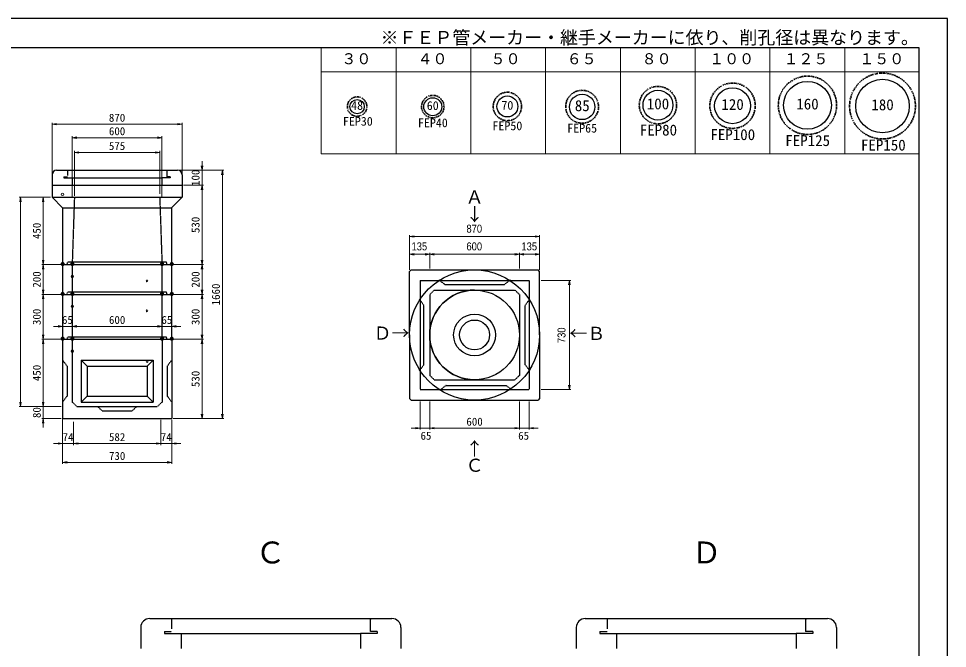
# Model space of a CAD drawing. Units: millimetres, scale not verified. Extents: x -297 to 298, y -210 to 211.
# Drawn here: x -12.7 to 297.9, y 0 to 210.5 of the extents above; entities that cross this region are included whole.
import ezdxf
from ezdxf.enums import TextEntityAlignment as Align

# ---------------------------------------------------------------- set-up
doc = ezdxf.new("R2010")
doc.units = ezdxf.units.MM
for name, pattern in [('DASHED', [7.5, 6, -1.5]), ('USER1', [12.95, 6.35, -3.175, 0.25, -3.175]), ('USER2', [4.7625, 3.175, -1.5875])]:
    doc.linetypes.add(name, pattern=pattern)
doc.layers.add('0-0', color=7, linetype='Continuous')
for name, color, linetype, lineweight in [('0-1_0', 9, 'Continuous', 25), ('0-2_dims', 7, 'Continuous', 18), ('0-3_pen1実線', 4, 'Continuous', 13), ('0-4_pen2実線', 3, 'Continuous', 13), ('0-5_pen3実線', 7, 'Continuous', 25), ('0-6_pen4実線', 7, 'Continuous', 25), ('0-7_pen2破線', 3, 'USER2', 25), ('0-8_鉄筋', 7, 'Continuous', 13)]:
    doc.layers.add(name, color=color, linetype=linetype, lineweight=lineweight)
doc.styles.add('ＭＳ ゴシック', font='')
doc.styles.add('ＭＳ Ｐゴシック', font='')
doc.styles.get('ＭＳ ゴシック').set_extended_font_data('MS Gothic')
doc.styles.get('ＭＳ Ｐゴシック').set_extended_font_data('MS PGothic')

# ---------------------------------------------------------------- blocks, each defined once
blk = doc.blocks.new('部分図 1')
at = {"layer": '0-1_0'}
blk.add_lwpolyline([(0.1, 0.3), (11898.1, 0.3), (11898.1, 8410.3), (0.1, 8410.3)], close=True, dxfattribs=at)
at = {"layer": '0-2_dims'}
for p, q in [((7709.94, 7506.5), (7709.94, 8215.2)), ((8211.94, 7506.5), (8211.94, 8215.2)), ((8710.94, 7506.5), (8710.94, 8215.2)), ((9210.94, 7506.5), (9210.94, 8215.2)), ((9710.94, 7506.5), (9710.94, 8215.2)), ((10209.94, 7506.5), (10209.94, 8215.2)), ((10710.94, 7506.5), (10710.94, 8215.2)), ((11211.94, 7506.5), (11211.94, 8215.2)), ((11708.94, 7506.5), (11708.94, 8215.2)), ((7709.94, 8055.3), (11708.94, 8055.3)), ((6912.5, 7396), (6912.5, 7456)), ((11708.94, 7506.5), (7709.94, 7506.5)), ((6759.5, 7396), (6922.5, 7396)), ((6769.5, 7396), (7058.5, 7396)), ((6912.5, 7396), (6912.5, 7296)), ((7048.5, 7396), (7048.5, 5736)), ((6789.5, 7296), (6922.5, 7296)), ((6789.5, 7296), (6922.5, 7296)), ((6912.5, 7296), (6912.5, 7236)), ((6912.5, 7296), (6912.5, 6766)), ((5889.5, 7216), (5688.5, 7216)), ((5698.5, 7216), (5698.5, 5816)), ((5899.5, 7216), (5840.5, 7216)), ((5850.5, 7216), (5850.5, 6766)), ((5969.5, 6766), (5840.5, 6766)), ((5969.5, 6766), (5840.5, 6766)), ((5850.5, 6766), (5850.5, 6566)), ((6719.5, 6766), (6922.5, 6766)), ((6719.5, 6766), (6922.5, 6766)), ((6912.5, 6766), (6912.5, 6566)), ((5969.5, 6566), (5840.5, 6566)), ((5969.5, 6566), (5840.5, 6566)), ((5850.5, 6566), (5850.5, 6266)), ((6719.5, 6566), (6922.5, 6566)), ((6719.5, 6566), (6922.5, 6566)), ((6912.5, 6566), (6912.5, 6266)), ((5980, 6352.25), (5920, 6352.25)), ((5980, 6276.7), (5980, 6362.25)), ((5980, 6352.25), (6045, 6352.25)), ((6045, 6276.7), (6045, 6362.25)), ((6045, 6276.7), (6045, 6362.25)), ((6045, 6352.25), (6105, 6352.25)), ((6045, 6352.25), (6645, 6352.25)), ((6645, 6352.25), (6585, 6352.25)), ((6645, 6276.7), (6645, 6362.25)), ((6645, 6276.7), (6645, 6362.25)), ((6645, 6352.25), (6710, 6352.25)), ((6710, 6280.45), (6710, 6362.25)), ((6710, 6352.25), (6770, 6352.25)), ((5969.5, 6266), (5840.5, 6266)), ((5969.5, 6266), (5840.5, 6266)), ((5850.5, 6266), (5850.5, 5816)), ((6719.5, 6266), (6922.5, 6266)), ((6729.5, 6266), (6922.5, 6266)), ((6912.5, 6266), (6912.5, 5736)), ((5850.5, 5816), (5850.5, 5876)), ((8370.63, 5849.97), (8370.63, 5661.97)), ((8435.63, 5849.97), (8435.63, 5661.97)), ((8435.63, 5849.97), (8435.63, 5661.97)), ((9035.63, 5849.97), (9035.63, 5661.97)), ((9035.63, 5849.97), (9035.63, 5661.97)), ((9100.63, 5849.97), (9100.63, 5661.97)), ((5969.5, 5816), (5688.5, 5816)), ((5969.5, 5816), (5840.5, 5816)), ((5969.5, 5816), (5840.5, 5816)), ((5850.5, 5816), (5850.5, 5736)), ((5969.5, 5736), (5840.5, 5736)), ((5850.5, 5736), (5850.5, 5676)), ((5980, 5734.96), (5980, 5559)), ((5980, 5726.7), (5980, 5433)), ((6636.2, 5726.7), (6636.2, 5559)), ((6710, 5726.7), (6710, 5559)), ((6710, 5726.7), (6710, 5433)), ((6719.5, 5736), (6922.5, 5736)), ((6729.5, 5736), (7058.5, 5736)), ((6053.5, 5714), (6053.5, 5559)), ((6053.5, 5714), (6053.5, 5559)), ((6636.2, 5714), (6636.2, 5559)), ((8370.63, 5671.97), (8310.63, 5671.97)), ((8370.63, 5671.97), (8435.63, 5671.97)), ((8435.63, 5671.97), (8495.63, 5671.97)), ((8435.63, 5671.97), (9035.63, 5671.97)), ((9035.63, 5671.97), (8975.63, 5671.97)), ((9035.63, 5671.97), (9100.63, 5671.97)), ((9100.63, 5671.97), (9160.63, 5671.97)), ((5980, 5569), (5920, 5569)), ((5980, 5569), (6053.5, 5569)), ((6053.5, 5569), (6113.5, 5569)), ((6053.5, 5569), (6636.2, 5569)), ((6636.2, 5569), (6576.2, 5569)), ((6636.2, 5569), (6710, 5569)), ((6710, 5569), (6770, 5569)), ((5980, 5443), (6710, 5443))]:
    blk.add_line(p, q, dxfattribs=at)
at = {"layer": '0-2_dims', "lineweight": 13}
for p, q in [((8300.63, 6729.97), (8300.63, 6962.97)), ((9170.63, 6729.97), (9170.63, 6962.97)), ((8300.63, 6952.97), (9170.63, 6952.97)), ((8300.63, 6729.97), (8300.63, 6844.55)), ((8435.63, 6834.55), (8300.63, 6834.55)), ((8435.63, 6739.97), (8435.63, 6844.55)), ((8435.63, 6739.97), (8435.63, 6844.54)), ((8435.63, 6834.54), (9035.63, 6834.54)), ((9035.63, 6739.97), (9035.63, 6844.54)), ((9035.63, 6739.97), (9035.63, 6844.54)), ((9035.63, 6834.54), (9170.63, 6834.54)), ((9170.63, 6729.97), (9170.63, 6844.54)), ((9180.63, 6659.97), (9379.63, 6659.97)), ((9369.63, 6659.97), (9369.63, 5929.97)), ((9180.63, 5929.97), (9379.63, 5929.97))]:
    blk.add_line(p, q, dxfattribs=at)
at = {"layer": '0-2_dims'}
for points in [[(6907.5, 7426), (6912.5, 7396), (6917.5, 7426)], [(7053.5, 7366), (7048.5, 7396), (7043.5, 7366)], [(6917.5, 7266), (6912.5, 7296), (6907.5, 7266)], [(6917.5, 7266), (6912.5, 7296), (6907.5, 7266)], [(5703.5, 7186), (5698.5, 7216), (5693.5, 7186)], [(5855.5, 7186), (5850.5, 7216), (5845.5, 7186)], [(5845.5, 6796), (5850.5, 6766), (5855.5, 6796)], [(6907.5, 6796), (6912.5, 6766), (6917.5, 6796)], [(5855.5, 6736), (5850.5, 6766), (5845.5, 6736)], [(6917.5, 6736), (6912.5, 6766), (6907.5, 6736)], [(5845.5, 6596), (5850.5, 6566), (5855.5, 6596)], [(6907.5, 6596), (6912.5, 6566), (6917.5, 6596)], [(5855.5, 6536), (5850.5, 6566), (5845.5, 6536)], [(6917.5, 6536), (6912.5, 6566), (6907.5, 6536)], [(5950, 6347.25), (5980, 6352.25), (5950, 6357.25)], [(6075, 6357.25), (6045, 6352.25), (6075, 6347.25)], [(6075, 6357.25), (6045, 6352.25), (6075, 6347.25)], [(6615, 6347.25), (6645, 6352.25), (6615, 6357.25)], [(6615, 6347.25), (6645, 6352.25), (6615, 6357.25)], [(6740, 6357.25), (6710, 6352.25), (6740, 6347.25)], [(5845.5, 6296), (5850.5, 6266), (5855.5, 6296)], [(6907.5, 6296), (6912.5, 6266), (6917.5, 6296)], [(5855.5, 6236), (5850.5, 6266), (5845.5, 6236)], [(6917.5, 6236), (6912.5, 6266), (6907.5, 6236)], [(5693.5, 5846), (5698.5, 5816), (5703.5, 5846)], [(5845.5, 5846), (5850.5, 5816), (5855.5, 5846)], [(5845.5, 5846), (5850.5, 5816), (5855.5, 5846)], [(5855.5, 5706), (5850.5, 5736), (5845.5, 5706)], [(6907.5, 5766), (6912.5, 5736), (6917.5, 5766)], [(7043.5, 5766), (7048.5, 5736), (7053.5, 5766)], [(8340.63, 5666.97), (8370.63, 5671.97), (8340.63, 5676.97)], [(8465.63, 5676.97), (8435.63, 5671.97), (8465.63, 5666.97)], [(8465.63, 5676.97), (8435.63, 5671.97), (8465.63, 5666.97)], [(9005.63, 5666.97), (9035.63, 5671.97), (9005.63, 5676.97)], [(9005.63, 5666.97), (9035.63, 5671.97), (9005.63, 5676.97)], [(9130.63, 5676.97), (9100.63, 5671.97), (9130.63, 5666.97)], [(5950, 5564), (5980, 5569), (5950, 5574)], [(6083.5, 5574), (6053.5, 5569), (6083.5, 5564)], [(6083.5, 5574), (6053.5, 5569), (6083.5, 5564)], [(6606.2, 5564), (6636.2, 5569), (6606.2, 5574)], [(6606.2, 5564), (6636.2, 5569), (6606.2, 5574)], [(6740, 5574), (6710, 5569), (6740, 5564)], [(6010, 5448), (5980, 5443), (6010, 5438)], [(6680, 5438), (6710, 5443), (6680, 5448)]]:
    blk.add_lwpolyline(points, dxfattribs=at)
at = {"layer": '0-2_dims', "lineweight": 13}
for points in [[(8330.63, 6957.97), (8300.63, 6952.97), (8330.63, 6947.97)], [(9140.63, 6947.97), (9170.63, 6952.97), (9140.63, 6957.97)], [(8330.63, 6839.55), (8300.63, 6834.55), (8330.63, 6829.55)], [(8405.63, 6829.55), (8435.63, 6834.55), (8405.63, 6839.55)], [(8465.63, 6839.54), (8435.63, 6834.54), (8465.63, 6829.54)], [(9005.63, 6829.54), (9035.63, 6834.54), (9005.63, 6839.54)], [(9065.63, 6839.54), (9035.63, 6834.54), (9065.63, 6829.54)], [(9140.63, 6829.54), (9170.63, 6834.54), (9140.63, 6839.54)], [(9374.63, 6629.97), (9369.63, 6659.97), (9364.63, 6629.97)], [(9364.63, 5959.97), (9369.63, 5929.97), (9374.63, 5959.97)]]:
    blk.add_lwpolyline(points, dxfattribs=at)
at = {"layer": '0-3_pen1実線'}
for p, q in [((6676.5, 7391.32), (6681.18, 7396)), ((8036.88, 4389.95), (8046.24, 4399.32)), ((10949.88, 4389.95), (10959.24, 4399.32))]:
    blk.add_line(p, q, dxfattribs=at)
at = {"layer": '0-4_pen2実線'}
for centre, radius in [((5979.5, 7236), 8), ((6044.5, 6686), 8), ((6544.5, 6656), 6), ((6044.5, 6486), 8), ((6544.5, 6456), 6), ((6045, 6186.7), 8), ((6545, 6116.7), 6)]:
    blk.add_circle(centre, radius, dxfattribs=at)
at = {"layer": '0-5_pen3実線'}
for p, q in [((5939.5, 7396), (6749.5, 7396)), ((5909.5, 7366), (5909.5, 7296)), ((6779.5, 7366), (6779.5, 7296)), ((5909.5, 7296), (6779.5, 7296)), ((5909.5, 7296), (5909.5, 7216)), ((6779.5, 7296), (6779.5, 7216)), ((5909.5, 7216), (6779.5, 7216)), ((5979.5, 7146), (5909.5, 7216)), ((6709.5, 7146), (6779.5, 7216)), ((5979.5, 7146), (6709.5, 7146)), ((5979.5, 7146), (5979.5, 6766)), ((6709.5, 7146), (6709.5, 6766)), ((5979.5, 6766), (5979.5, 6566)), ((5979.5, 6766), (6709.5, 6766)), ((6709.5, 6766), (6709.5, 6566)), ((8300.63, 6719.97), (8310.63, 6729.97)), ((8300.63, 6294.97), (8300.63, 6719.97)), ((8310.63, 6729.97), (9160.63, 6729.97)), ((9170.63, 6719.97), (9160.63, 6729.97)), ((9170.63, 6294.97), (9170.63, 6719.97)), ((5979.5, 6566), (6709.5, 6566)), ((6709.5, 6566), (6709.5, 6266)), ((8300.63, 6294.97), (8300.63, 5869.97)), ((9170.63, 6294.97), (9170.63, 5869.97)), ((5980, 6266.7), (5980, 5736.7)), ((6710, 6266.7), (6710, 5736.7)), ((6105, 6126.7), (6105, 5846.7)), ((6105, 6126.7), (6145, 6086.7)), ((6105, 6126.7), (6345, 6126.7)), ((6345, 6126.7), (6585, 6126.7)), ((6585, 6126.7), (6545, 6086.7)), ((6585, 6126.7), (6585, 5846.7)), ((6145, 6086.7), (6145, 5886.7)), ((6145, 6086.7), (6345, 6086.7)), ((6345, 6086.7), (6545, 6086.7)), ((6545, 6086.7), (6545, 5886.7)), ((6105, 5846.7), (6145, 5886.7)), ((6105, 5846.7), (6345, 5846.7)), ((6145, 5886.7), (6345, 5886.7)), ((6345, 5886.7), (6545, 5886.7)), ((6345, 5846.7), (6585, 5846.7)), ((6585, 5846.7), (6545, 5886.7)), ((8300.63, 5869.97), (8310.63, 5859.97)), ((8300.63, 5869.97), (8310.63, 5859.97)), ((8310.63, 5859.97), (9160.63, 5859.97)), ((9170.63, 5869.97), (9160.63, 5859.97)), ((9170.63, 5869.97), (9160.63, 5859.97)), ((5980, 5736.7), (6710, 5736.7)), ((6562.88, 4399.32), (8182.88, 4399.32)), ((9475.88, 4399.32), (11095.88, 4399.32)), ((6502.88, 4339.32), (6502.88, 4199.32)), ((8242.88, 4339.32), (8242.88, 4199.32)), ((9415.88, 4339.32), (9415.88, 4199.32)), ((11155.88, 4339.32), (11155.88, 4199.32))]:
    blk.add_line(p, q, dxfattribs=at)
blk.add_lwpolyline([(5979.5, 6566), (5979.5, 6266), (6709.5, 6266)], dxfattribs=at)
for radius in [435, 300, 140, 100]:
    blk.add_circle((8735.63, 6294.97), radius, dxfattribs=at)
for centre, radius, start, end in [((5939.5, 7366), 30, 90, 180), ((6749.5, 7366), 30, 0, 90), ((8735.63, 6294.97), 300, 90, 270), ((6562.88, 4339.32), 60, 90, 180), ((8182.88, 4339.32), 60, 0, 90), ((9475.88, 4339.32), 60, 90, 180), ((11095.88, 4339.32), 60, 0, 90)]:
    blk.add_arc(centre, radius, start, end, dxfattribs=at)
at = {"layer": '0-6_pen4実線'}
blk.add_lwpolyline([(200.1, 200.3), (11709.1, 200.3), (11709.1, 8215.3), (200.1, 8215.3)], close=True, dxfattribs=at)
at = {"layer": '0-7_pen2破線'}
for p, q in [((6012.5, 7396), (6012.5, 7361)), ((6676.5, 7396), (6676.5, 7352)), ((5988.5, 7352), (6012.5, 7352)), ((5988.5, 7352), (5988.5, 7346)), ((5988.5, 7346), (6644.5, 7346)), ((6044.5, 7346), (6044.5, 7296)), ((6700.5, 7346), (6644.5, 7346)), ((6644.5, 7346), (6644.5, 7296)), ((6700.5, 7352), (6676.5, 7352)), ((6700.5, 7352), (6700.5, 7346)), ((6059.1, 7216.19), (6044.5, 6781)), ((6629.5, 7217.03), (6644.5, 6781)), ((6009.5, 6766), (6014.5, 6781)), ((6674.5, 6781), (6014.5, 6781)), ((6679.5, 6766), (6674.5, 6781)), ((6044.5, 6766), (6044.5, 6581)), ((6644.5, 6766), (6644.5, 6581)), ((8370.63, 6659.97), (9100.63, 6659.97)), ((8370.63, 6659.97), (8370.63, 5929.97)), ((8535.63, 6633.44), (8495.63, 6663.44)), ((9100.63, 6659.97), (9100.63, 5929.97)), ((8465.63, 6594.97), (8435.63, 6564.97)), ((8465.63, 6594.97), (9005.63, 6594.97)), ((9005.63, 6594.97), (9035.63, 6564.97)), ((6009.5, 6566), (6014.5, 6581)), ((6344.5, 6581), (6014.5, 6581)), ((6044.5, 6566), (6044.5, 6281)), ((6674.5, 6581), (6344.5, 6581)), ((6644.5, 6566), (6644.5, 6281)), ((6679.5, 6566), (6674.5, 6581)), ((8435.63, 6564.97), (8435.63, 6024.97)), ((9035.63, 6564.97), (9035.63, 6024.97)), ((9074.63, 6494.97), (9104.63, 6534.97)), ((9074.63, 6094.97), (9074.63, 6494.97)), ((6009.5, 6266), (6014.5, 6281)), ((6344.5, 6281), (6014.5, 6281)), ((6674.5, 6281), (6344.5, 6281)), ((6679.5, 6266), (6674.5, 6281)), ((6045, 6266.7), (6045, 5846.7)), ((6645, 6266.7), (6645, 5846.7)), ((5980, 6126.7), (6010, 6086.7)), ((8395.63, 6094.97), (8365.63, 6054.97)), ((9074.63, 6094.97), (9104.63, 6054.97)), ((8435.63, 6024.97), (8465.63, 5994.97)), ((8465.63, 5994.97), (9005.63, 5994.97)), ((9035.63, 6024.97), (9005.63, 5994.97)), ((8370.63, 5929.97), (9100.63, 5929.97)), ((8545.63, 5957.97), (8505.63, 5927.97)), ((8545.63, 5957.97), (8945.63, 5957.97)), ((8945.63, 5957.97), (8985.63, 5927.97)), ((6045, 5846.7), (6075, 5816.7)), ((6645, 5846.7), (6615, 5816.7)), ((6075, 5816.7), (6345, 5816.7)), ((6215, 5816.7), (6245, 5786.7)), ((6245, 5786.7), (6345, 5786.7)), ((6345, 5816.7), (6615, 5816.7)), ((6345, 5786.7), (6445, 5786.7)), ((6475, 5816.7), (6445, 5786.7)), ((6708.88, 4399.32), (6708.88, 4329.32)), ((8036.88, 4399.32), (8036.88, 4311.32)), ((9621.88, 4399.32), (9621.88, 4329.32)), ((10949.88, 4399.32), (10949.88, 4311.32)), ((6660.88, 4311.32), (6708.88, 4311.32)), ((6660.88, 4311.32), (6660.88, 4299.32)), ((6660.88, 4299.32), (7972.88, 4299.32)), ((6772.88, 4299.32), (6772.88, 4199.32)), ((8084.88, 4299.32), (7972.88, 4299.32)), ((7972.88, 4299.32), (7972.88, 4199.32)), ((8084.88, 4311.32), (8036.88, 4311.32)), ((8084.88, 4311.32), (8084.88, 4299.32)), ((9573.88, 4311.32), (9621.88, 4311.32)), ((9573.88, 4311.32), (9573.88, 4299.32)), ((9573.88, 4299.32), (10885.88, 4299.32)), ((9685.88, 4299.32), (9685.88, 4199.32)), ((10997.88, 4299.32), (10885.88, 4299.32)), ((10885.88, 4299.32), (10885.88, 4199.32)), ((10997.88, 4311.32), (10949.88, 4311.32)), ((10997.88, 4311.32), (10997.88, 4299.32))]:
    blk.add_line(p, q, dxfattribs=at)
for points in [[(8535.63, 6633.44), (8935.63, 6633.44), (8975.63, 6663.44)], [(8395.63, 6094.97), (8395.63, 6494.97), (8365.63, 6534.97)], [(6710, 6126.7), (6680, 6086.7), (6680, 5886.7), (6710, 5846.7)], [(6010, 6086.7), (6010, 5886.7), (5980, 5846.7)]]:
    blk.add_lwpolyline(points, dxfattribs=at)
at = {"layer": '0-8_鉄筋'}
for p, q in [((5909.5, 7306), (5909.5, 7714)), ((5909.5, 7704), (6779.5, 7704)), ((6779.5, 7306), (6779.5, 7714)), ((6044.5, 7306), (6044.5, 7624)), ((6044.5, 7614), (6644.9, 7614)), ((6644.9, 7306), (6644.9, 7624)), ((6059.4, 7226.19), (6059.4, 7525)), ((6629.4, 7238.2), (6629.4, 7525)), ((6059.4, 7515), (6629.4, 7515))]:
    blk.add_line(p, q, dxfattribs=at)
at = {"layer": '0-8_鉄筋', "color": 3, "linetype": 'DASHED'}
for p, q in [((6044.5, 7296), (6044.5, 7216.19)), ((6644.9, 7296), (6644.9, 7216.19))]:
    blk.add_line(p, q, dxfattribs=at)
at = {"layer": '0-8_鉄筋'}
for points in [[(5939.5, 7709), (5909.5, 7704), (5939.5, 7699)], [(6749.5, 7699), (6779.5, 7704), (6749.5, 7709)], [(6074.5, 7619), (6044.5, 7614), (6074.5, 7609)], [(6614.9, 7609), (6644.9, 7614), (6614.9, 7619)], [(6089.4, 7520), (6059.4, 7515), (6089.4, 7510)], [(6599.4, 7510), (6629.4, 7515), (6599.4, 7520)]]:
    blk.add_lwpolyline(points, dxfattribs=at)
at = {"layer": '0-8_鉄筋', "color": 1, "linetype": 'USER1', "lineweight": 35}
for centre, radius in [((10962.04, 7830.6), 195), ((11464.04, 7825.6), 220.1), ((9962.04, 7831.7), 125), ((10461.04, 7827.6), 151.71), ((8456.04, 7821.6), 75), ((8955.04, 7822.7), 95), ((9454.84, 7820.6), 110), ((7950.04, 7821.7), 65)]:
    blk.add_circle(centre, radius, dxfattribs=at)
at = {"layer": '0-8_鉄筋', "color": 1, "lineweight": 25}
for centre, radius in [((10962.04, 7830.7), 160), ((11464.04, 7825.7), 179.11), ((8955.04, 7822.7), 70), ((9455.04, 7819.7), 85), ((9962.04, 7831.7), 100), ((10461.04, 7827.7), 120), ((7950.04, 7821.7), 48), ((8456.04, 7820.7), 60)]:
    blk.add_circle(centre, radius, dxfattribs=at)
at = {"layer": '0-2_dims', "style": 'ＭＳ ゴシック'}
for s, height, p in [('※ＦＥＰ管メーカー・継手メーカーに依り、削孔径は異なります。', 87.98, (8106.76, 8213.13)), ('３０', 73.31, (7844.94, 8083.2)), ('４０', 73.31, (8353.94, 8083.2)), ('５０', 73.31, (8842.94, 8083.2)), ('６５', 73.31, (9351.94, 8083.2)), ('８０', 73.31, (9852.94, 8083.2)), ('１００', 73.31, (10304.94, 8083.2)), ('１２５', 73.31, (10801.94, 8083.2)), ('１５０', 73.31, (11308.94, 8083.2)), ('65', 53.52, (5976, 6352.75)), ('600', 53.52, (6290.25, 6352.75)), ('65', 53.52, (6641, 6352.75)), ('600', 53.52, (8680.88, 5672.47)), ('74', 53.52, (5980.25, 5569.5)), ('582', 53.52, (6290.1, 5569.5)), ('74', 53.52, (6636.6, 5569.5)), ('65', 53.52, (8374.13, 5578.47)), ('65', 53.52, (9027.13, 5578.47)), ('730', 53.52, (6290.25, 5443.5))]:
    blk.add_text(s, height=height, dxfattribs=at).set_placement(p, align=Align.BOTTOM_LEFT)
for s, p in [('100', (6912, 7291.25)), ('450', (5850, 6936.25)), ('530', (6912, 6976.25)), ('200', (5850, 6611.25)), ('200', (6912, 6611.25)), ('1660', (7048, 6493)), ('300', (5850, 6361.25)), ('300', (6912, 6361.25)), ('450', (5850, 5986.25)), ('530', (6912, 5946.25)), ('80', (5850, 5739.5))]:
    blk.add_text(s, height=53.52, rotation=90, dxfattribs=at).set_placement(p, align=Align.BOTTOM_LEFT)
at = {"layer": '0-2_dims', "style": 'ＭＳ Ｐゴシック', "width": 0.9}
for s, p in [('870', (8681.09, 6962.97)), ('135', (8313.59, 6844.55)), ('600', (8681.09, 6844.54)), ('135', (9048.59, 6844.54))]:
    blk.add_text(s, height=53.32, dxfattribs=at).set_placement(p, align=Align.BOTTOM_LEFT)
blk.add_text('730', height=53.32, rotation=90, dxfattribs=at).set_placement((9359.63, 6240.42), align=Align.BOTTOM_LEFT)
at = {"layer": '0-8_鉄筋', "style": 'ＭＳ ゴシック'}
for s, height, p in [('48', 58.65, (7909.84, 7782.6)), ('60', 58.65, (8415.84, 7781.6)), ('70', 58.65, (8914.84, 7783.6)), ('85', 73.31, (9405.84, 7769.4)), ('100', 73.31, (9887.34, 7781.6)), ('120', 73.31, (10386.34, 7777.6)), ('160', 73.31, (10887.34, 7780.6)), ('180', 73.31, (11389.34, 7775.6)), ('870', 53.52, (6289.75, 7704.5)), ('FEP30', 58.65, (7855.04, 7676.7)), ('FEP40', 58.65, (8356.84, 7666.5)), ('FEP50', 58.65, (8855.24, 7646.3)), ('FEP65', 58.65, (9355.44, 7630.6)), ('600', 53.52, (6289.95, 7614.5)), ('FEP80', 73.31, (9840.44, 7606.5)), ('FEP100', 73.31, (10312.84, 7575.8)), ('575', 53.52, (6289.65, 7515.5)), ('FEP125', 73.31, (10813.84, 7536.2)), ('FEP150', 73.31, (11319.84, 7505.8)), ('Ａ', 87.98, (8675.57, 7147.07)), ('↓', 87.98, (8675.57, 7031.37)), ('●', 21.99, (5965, 6751.1)), ('●', 21.99, (6030, 6750.9)), ('●', 21.99, (6630.1, 6751.1)), ('●', 21.99, (6695.1, 6750.9)), ('●', 21.99, (5965, 6551.1)), ('●', 21.99, (6030, 6550.9)), ('●', 21.99, (6630.1, 6551.1)), ('●', 21.99, (6695.1, 6550.9)), ('Ｄ→', 87.98, (8059.63, 6236.97)), ('←Ｂ', 87.98, (9369.63, 6235.17)), ('●', 21.99, (5965, 6251.8)), ('●', 21.99, (6030, 6251.6)), ('●', 21.99, (6630.1, 6251.8)), ('●', 21.99, (6695.1, 6251.6)), ('↑', 87.98, (8675.37, 5464.97)), ('Ｃ', 87.98, (8675.37, 5353.47)), ('Ｃ', 146.6, (7269.97, 4723.23)), ('Ｄ', 146.6, (10186.97, 4723.23))]:
    blk.add_text(s, height=height, dxfattribs=at).set_placement(p, align=Align.BOTTOM_LEFT)

msp = doc.modelspace()

# ---------------------------------------------------------------- block references
at = {"layer": '0-0', "xscale": 0.05, "yscale": 0.05}
msp.add_blockref('部分図 1', (-297, -210), dxfattribs=at)

doc.saveas('drawing.dxf')
